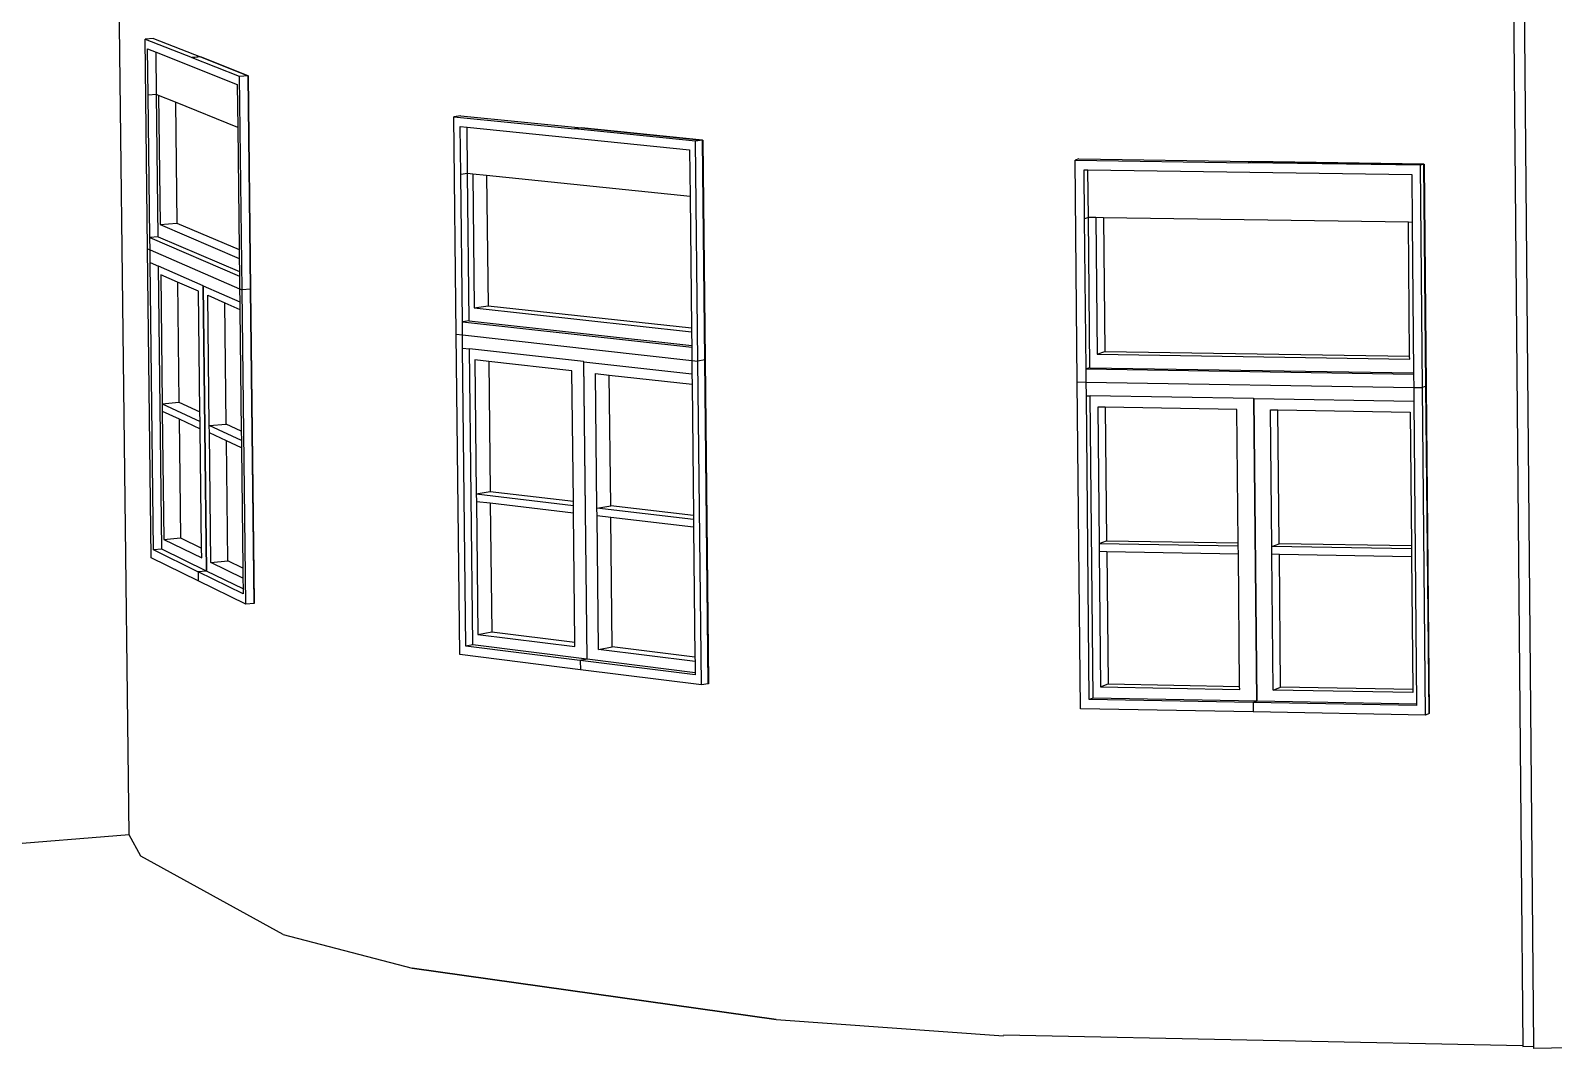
# Model space of a CAD drawing. Extents: x -106 to 80, y -44 to 65.
# Drawn here: x -89.94 to -65.61, y -42.07 to -25.8 of the extents above; entities that cross this region are included whole.
import ezdxf

# ---------------------------------------------------------------- set-up
doc = ezdxf.new("R2010")
doc.units = 0
doc.layers.get('0').update_dxf_attribs({"linetype": 'CONTINUOUS'})

msp = doc.modelspace()

# ---------------------------------------------------------------- linework, layer by layer
for p, q in [((-88.364, -38.659), (-88.72, -8.688)), ((-65.929, -42.034), (-66.216, -9.707)), ((-66.315, -18.519), (-66.106, -42.037)), ((-87.977, -25.932), (-88.111, -25.943)), ((-88.072, -29.293), (-88.111, -25.943)), ((-88.111, -25.943), (-87.361, -26.239)), ((-87.977, -25.932), (-87.226, -26.229)), ((-88.062, -26.841), (-88.071, -26.1)), ((-88.071, -26.1), (-87.936, -26.154)), ((-87.928, -26.83), (-87.936, -26.154)), ((-87.936, -26.154), (-86.64, -26.668)), ((-87.226, -26.229), (-87.361, -26.239)), ((-87.226, -26.229), (-87.361, -26.24)), ((-87.361, -26.24), (-87.361, -26.239)), ((-86.603, -26.539), (-87.361, -26.24)), ((-87.226, -26.229), (-86.467, -26.528)), ((-87.226, -26.229), (-87.226, -26.229)), ((-86.467, -26.528), (-87.226, -26.229)), ((-86.64, -26.668), (-86.632, -27.354)), ((-86.467, -26.528), (-86.603, -26.539)), ((-86.563, -29.948), (-86.603, -26.539)), ((-86.467, -26.528), (-86.466, -26.529)), ((-86.467, -26.528), (-86.467, -26.528)), ((-86.467, -26.528), (-86.467, -26.528)), ((-86.467, -26.528), (-86.467, -26.528)), ((-86.427, -29.936), (-86.467, -26.528)), ((-86.466, -26.529), (-86.426, -29.937)), ((-87.928, -26.83), (-88.062, -26.841)), ((-88.035, -29.111), (-88.062, -26.841)), ((-87.896, -26.843), (-87.928, -26.83)), ((-87.901, -29.1), (-87.928, -26.83)), ((-87.896, -26.843), (-87.872, -28.905)), ((-87.626, -26.952), (-87.896, -26.843)), ((-87.626, -26.952), (-87.604, -28.882)), ((-86.632, -27.354), (-87.626, -26.952)), ((-83.069, -27.167), (-83.18, -27.184)), ((-83.141, -30.658), (-83.18, -27.184)), ((-83.18, -27.184), (-81.253, -27.379)), ((-83.069, -27.167), (-81.142, -27.362)), ((-86.632, -27.354), (-86.609, -29.307)), ((-83.07, -28.109), (-83.079, -27.341)), ((-83.079, -27.341), (-82.968, -27.352)), ((-82.96, -28.092), (-82.968, -27.352)), ((-82.968, -27.352), (-79.415, -27.713)), ((-81.142, -27.362), (-81.253, -27.379)), ((-81.142, -27.362), (-81.253, -27.379)), ((-79.318, -27.574), (-81.253, -27.379)), ((-81.253, -27.379), (-81.253, -27.379)), ((-81.142, -27.362), (-79.208, -27.557)), ((-79.208, -27.558), (-81.142, -27.362)), ((-81.142, -27.362), (-81.142, -27.362)), ((-79.415, -27.713), (-79.407, -28.46)), ((-79.208, -27.558), (-79.318, -27.574)), ((-79.281, -31.087), (-79.318, -27.574)), ((-79.208, -27.558), (-79.208, -27.557)), ((-79.208, -27.558), (-79.208, -27.557)), ((-79.208, -27.557), (-79.208, -27.557)), ((-79.208, -27.557), (-79.205, -27.558)), ((-79.171, -31.069), (-79.208, -27.558)), ((-79.205, -27.558), (-79.167, -31.069)), ((-73.196, -27.858), (-73.257, -27.878)), ((-73.257, -27.878), (-70.493, -27.918)), ((-73.222, -31.421), (-73.257, -27.878)), ((-73.196, -27.858), (-70.433, -27.899)), ((-70.433, -27.899), (-70.493, -27.918)), ((-70.493, -27.918), (-70.493, -27.918)), ((-70.433, -27.899), (-70.493, -27.918)), ((-67.742, -27.959), (-70.493, -27.918)), ((-70.433, -27.899), (-67.684, -27.939)), ((-67.684, -27.939), (-70.433, -27.899)), ((-70.433, -27.899), (-70.433, -27.899)), ((-67.684, -27.939), (-67.742, -27.959)), ((-67.71, -31.511), (-67.742, -27.959)), ((-67.684, -27.939), (-67.684, -27.939)), ((-67.684, -27.939), (-67.683, -27.939)), ((-67.684, -27.939), (-67.683, -27.939)), ((-67.652, -31.489), (-67.684, -27.939)), ((-67.683, -27.939), (-67.679, -27.939)), ((-67.679, -27.939), (-67.647, -31.489)), ((-82.96, -28.092), (-83.07, -28.109)), ((-83.044, -30.463), (-83.07, -28.109)), ((-82.878, -28.1), (-82.96, -28.092)), ((-82.933, -30.445), (-82.96, -28.092)), ((-82.878, -28.1), (-82.854, -30.238)), ((-82.656, -28.123), (-82.878, -28.1)), ((-82.656, -28.123), (-82.633, -30.203)), ((-79.407, -28.46), (-82.656, -28.123)), ((-73.105, -28.813), (-73.113, -28.03)), ((-73.113, -28.03), (-73.051, -28.031)), ((-73.044, -28.793), (-73.051, -28.031)), ((-73.051, -28.031), (-67.879, -28.107)), ((-67.879, -28.107), (-67.872, -28.871)), ((-79.407, -28.46), (-79.384, -30.559)), ((-87.872, -28.905), (-87.604, -28.882)), ((-87.872, -28.905), (-86.608, -29.448)), ((-87.604, -28.882), (-86.609, -29.307)), ((-73.044, -28.793), (-73.105, -28.813)), ((-73.081, -31.214), (-73.105, -28.813)), ((-72.926, -28.795), (-73.044, -28.793)), ((-73.02, -31.193), (-73.044, -28.793)), ((-72.926, -28.795), (-72.905, -30.975)), ((-72.804, -28.797), (-72.926, -28.795)), ((-72.804, -28.797), (-72.783, -30.933)), ((-67.932, -28.87), (-72.804, -28.797)), ((-67.872, -28.871), (-67.932, -28.87)), ((-67.913, -31.01), (-67.932, -28.87)), ((-67.872, -28.871), (-67.851, -31.276)), ((-87.901, -29.1), (-88.035, -29.111)), ((-88.033, -29.309), (-88.035, -29.111)), ((-88.035, -29.111), (-86.604, -29.73)), ((-87.901, -29.1), (-86.605, -29.659)), ((-88.013, -34.229), (-88.072, -29.293)), ((-88.072, -29.293), (-88.033, -29.309)), ((-88.031, -29.514), (-88.033, -29.309)), ((-88.033, -29.309), (-86.602, -29.932)), ((-86.609, -29.307), (-86.608, -29.448)), ((-87.976, -34.106), (-88.031, -29.514)), ((-88.031, -29.514), (-87.896, -29.573)), ((-87.842, -34.093), (-87.896, -29.573)), ((-87.185, -29.884), (-87.896, -29.573)), ((-86.608, -29.448), (-86.605, -29.659)), ((-86.605, -29.659), (-86.604, -29.73)), ((-87.862, -29.707), (-87.838, -31.771)), ((-87.593, -29.825), (-87.862, -29.707)), ((-87.593, -29.825), (-87.57, -31.746)), ((-87.257, -29.972), (-87.593, -29.825)), ((-87.185, -29.884), (-87.132, -34.442)), ((-87.185, -29.884), (-87.183, -29.885)), ((-87.13, -34.443), (-87.183, -29.885)), ((-87.183, -29.885), (-86.6, -30.14)), ((-86.604, -29.73), (-86.602, -29.932)), ((-87.235, -31.901), (-87.257, -29.972)), ((-87.086, -32.119), (-87.11, -30.037)), ((-87.11, -30.037), (-86.839, -30.156)), ((-86.816, -32.094), (-86.839, -30.156)), ((-86.839, -30.156), (-86.598, -30.261)), ((-86.602, -29.932), (-86.563, -29.948)), ((-86.602, -29.932), (-86.6, -30.14)), ((-86.6, -30.14), (-86.598, -30.261)), ((-86.427, -29.936), (-86.563, -29.948)), ((-86.505, -34.973), (-86.563, -29.948)), ((-86.427, -29.936), (-86.426, -29.937)), ((-86.369, -34.959), (-86.427, -29.936)), ((-86.426, -29.937), (-86.368, -34.943)), ((-86.598, -30.261), (-86.576, -32.205)), ((-82.854, -30.238), (-82.633, -30.203)), ((-82.854, -30.238), (-79.384, -30.62)), ((-82.633, -30.203), (-79.384, -30.559)), ((-82.933, -30.445), (-83.044, -30.463)), ((-83.044, -30.463), (-79.381, -30.868)), ((-83.042, -30.669), (-83.044, -30.463)), ((-82.933, -30.445), (-79.381, -30.838)), ((-79.384, -30.559), (-79.384, -30.62)), ((-79.384, -30.62), (-79.381, -30.838)), ((-83.141, -30.658), (-83.042, -30.669)), ((-83.084, -35.777), (-83.141, -30.658)), ((-83.039, -30.881), (-83.042, -30.669)), ((-83.042, -30.669), (-79.379, -31.076)), ((-82.986, -35.642), (-83.039, -30.881)), ((-83.039, -30.881), (-82.928, -30.894)), ((-82.876, -35.622), (-82.928, -30.894)), ((-81.107, -31.097), (-82.928, -30.894)), ((-79.381, -30.838), (-79.381, -30.868)), ((-79.381, -30.868), (-79.379, -31.076)), ((-82.845, -31.069), (-82.821, -33.209)), ((-82.623, -31.094), (-82.845, -31.069)), ((-82.623, -31.094), (-82.6, -33.17)), ((-81.293, -31.244), (-82.623, -31.094)), ((-81.107, -31.097), (-81.055, -35.85)), ((-81.107, -31.097), (-81.102, -31.098)), ((-81.05, -35.851), (-81.102, -31.098)), ((-81.102, -31.098), (-79.376, -31.291)), ((-79.379, -31.076), (-79.376, -31.291)), ((-79.379, -31.076), (-79.281, -31.087)), ((-79.171, -31.069), (-79.281, -31.087)), ((-79.226, -36.263), (-79.281, -31.087)), ((-79.116, -36.243), (-79.171, -31.069)), ((-79.171, -31.069), (-79.167, -31.069)), ((-79.167, -31.069), (-79.113, -36.225)), ((-72.905, -30.975), (-72.783, -30.933)), ((-72.905, -30.975), (-67.912, -31.055)), ((-72.783, -30.933), (-67.913, -31.01)), ((-67.912, -31.055), (-67.913, -31.01)), ((-81.27, -33.328), (-81.293, -31.244)), ((-80.894, -33.437), (-80.918, -31.286)), ((-80.918, -31.286), (-80.697, -31.311)), ((-80.674, -33.398), (-80.697, -31.311)), ((-80.697, -31.311), (-79.375, -31.459)), ((-79.376, -31.291), (-79.375, -31.459)), ((-73.02, -31.193), (-73.081, -31.214)), ((-73.081, -31.214), (-67.85, -31.298)), ((-73.079, -31.424), (-73.081, -31.214)), ((-73.02, -31.193), (-67.851, -31.276)), ((-67.851, -31.276), (-67.85, -31.298)), ((-67.85, -31.298), (-67.848, -31.508)), ((-79.375, -31.459), (-79.352, -33.555)), ((-73.171, -36.644), (-73.222, -31.421)), ((-73.222, -31.421), (-73.079, -31.424)), ((-73.077, -31.641), (-73.079, -31.424)), ((-73.079, -31.424), (-67.848, -31.508)), ((-67.848, -31.508), (-67.71, -31.511)), ((-67.848, -31.508), (-67.847, -31.726)), ((-67.652, -31.489), (-67.71, -31.511)), ((-67.662, -36.745), (-67.71, -31.511)), ((-67.652, -31.489), (-67.647, -31.489)), ((-67.604, -36.721), (-67.652, -31.489)), ((-67.647, -31.489), (-67.599, -36.703)), ((-87.838, -31.771), (-87.57, -31.746)), ((-87.838, -31.771), (-87.837, -31.887)), ((-87.838, -31.771), (-87.233, -32.051)), ((-87.57, -31.746), (-87.235, -31.901)), ((-73.03, -36.496), (-73.077, -31.641)), ((-73.077, -31.641), (-73.016, -31.642)), ((-72.969, -36.472), (-73.016, -31.642)), ((-70.405, -31.684), (-73.016, -31.642)), ((-72.896, -31.822), (-72.875, -34.003)), ((-72.774, -31.824), (-72.896, -31.822)), ((-72.774, -31.824), (-72.753, -33.958)), ((-70.671, -31.859), (-72.774, -31.824)), ((-70.651, -33.994), (-70.671, -31.859)), ((-70.405, -31.684), (-70.359, -36.52)), ((-70.405, -31.684), (-70.397, -31.684)), ((-70.351, -36.52), (-70.397, -31.684)), ((-70.397, -31.684), (-67.847, -31.726)), ((-70.115, -34.051), (-70.135, -31.867)), ((-70.135, -31.867), (-70.016, -31.869)), ((-67.847, -31.726), (-67.802, -36.567)), ((-87.837, -31.887), (-87.812, -33.938)), ((-87.837, -31.887), (-87.567, -32.012)), ((-87.567, -32.012), (-87.544, -33.912)), ((-87.567, -32.012), (-87.231, -32.168)), ((-87.233, -32.051), (-87.235, -31.901)), ((-87.231, -32.168), (-87.233, -32.051)), ((-87.086, -32.119), (-86.816, -32.094)), ((-86.576, -32.205), (-86.816, -32.094)), ((-69.996, -34.005), (-70.016, -31.869)), ((-70.016, -31.869), (-67.905, -31.904)), ((-67.905, -31.904), (-67.885, -34.042)), ((-87.209, -34.076), (-87.231, -32.168)), ((-87.085, -32.236), (-87.086, -32.119)), ((-86.574, -32.356), (-87.086, -32.119)), ((-87.06, -34.306), (-87.085, -32.236)), ((-86.813, -32.362), (-87.085, -32.236)), ((-86.576, -32.205), (-86.574, -32.356)), ((-86.791, -34.279), (-86.813, -32.362)), ((-86.572, -32.474), (-86.813, -32.362)), ((-86.574, -32.356), (-86.572, -32.474)), ((-86.572, -32.474), (-86.55, -34.396)), ((-82.821, -33.209), (-82.6, -33.17)), ((-82.821, -33.209), (-81.269, -33.393)), ((-82.821, -33.209), (-82.82, -33.329)), ((-82.6, -33.17), (-81.27, -33.328)), ((-81.269, -33.393), (-81.27, -33.328)), ((-82.82, -33.329), (-82.796, -35.455)), ((-82.82, -33.329), (-82.598, -33.355)), ((-82.598, -33.355), (-82.575, -35.415)), ((-82.598, -33.355), (-81.268, -33.514)), ((-81.268, -33.514), (-81.269, -33.393)), ((-81.245, -35.581), (-81.268, -33.514)), ((-80.894, -33.437), (-80.674, -33.398)), ((-79.352, -33.62), (-80.894, -33.437)), ((-80.893, -33.558), (-80.894, -33.437)), ((-80.87, -35.696), (-80.893, -33.558)), ((-80.672, -33.585), (-80.893, -33.558)), ((-79.352, -33.555), (-80.674, -33.398)), ((-79.352, -33.555), (-79.352, -33.62)), ((-80.65, -35.656), (-80.672, -33.585)), ((-79.35, -33.742), (-80.672, -33.585)), ((-79.352, -33.62), (-79.35, -33.742)), ((-79.35, -33.742), (-79.328, -35.821)), ((-87.812, -33.938), (-87.544, -33.912)), ((-87.812, -33.938), (-87.207, -34.234)), ((-87.544, -33.912), (-87.209, -34.076)), ((-72.875, -34.003), (-72.753, -33.958)), ((-72.875, -34.003), (-70.65, -34.042)), ((-72.875, -34.003), (-72.874, -34.126)), ((-72.753, -33.958), (-70.651, -33.994)), ((-70.65, -34.042), (-70.651, -33.994)), ((-70.649, -34.165), (-70.65, -34.042)), ((-70.115, -34.051), (-69.996, -34.005)), ((-70.114, -34.174), (-70.115, -34.051)), ((-67.885, -34.089), (-70.115, -34.051)), ((-67.885, -34.042), (-69.996, -34.005)), ((-67.885, -34.042), (-67.885, -34.089)), ((-87.263, -34.599), (-88.013, -34.229)), ((-87.842, -34.093), (-87.976, -34.106)), ((-87.267, -34.455), (-87.976, -34.106)), ((-87.132, -34.442), (-87.842, -34.093)), ((-87.207, -34.234), (-87.209, -34.076)), ((-87.06, -34.306), (-86.791, -34.279)), ((-86.55, -34.396), (-86.791, -34.279)), ((-72.874, -34.126), (-72.853, -36.294)), ((-72.874, -34.126), (-72.752, -34.128)), ((-72.752, -34.128), (-72.731, -36.246)), ((-72.752, -34.128), (-70.649, -34.165)), ((-70.629, -36.285), (-70.649, -34.165)), ((-70.093, -36.345), (-70.114, -34.174)), ((-69.994, -34.176), (-70.114, -34.174)), ((-69.975, -36.297), (-69.994, -34.176)), ((-67.884, -34.213), (-69.994, -34.176)), ((-67.885, -34.089), (-67.884, -34.213)), ((-67.884, -34.213), (-67.864, -36.335)), ((-87.132, -34.442), (-87.267, -34.455)), ((-87.265, -34.456), (-87.267, -34.455)), ((-87.13, -34.443), (-87.265, -34.456)), ((-86.545, -34.809), (-87.265, -34.456)), ((-87.265, -34.456), (-87.263, -34.599)), ((-87.13, -34.443), (-87.132, -34.442)), ((-86.546, -34.729), (-87.13, -34.443)), ((-86.548, -34.556), (-87.06, -34.306)), ((-86.55, -34.396), (-86.548, -34.556)), ((-86.505, -34.973), (-87.263, -34.599)), ((-86.548, -34.556), (-86.546, -34.729)), ((-86.546, -34.729), (-86.545, -34.809)), ((-86.369, -34.959), (-86.505, -34.973)), ((-86.369, -34.959), (-86.368, -34.943)), ((-86.368, -34.96), (-86.369, -34.959)), ((-86.369, -34.959), (-86.369, -34.959)), ((-86.368, -34.943), (-86.368, -34.96)), ((-82.796, -35.455), (-82.575, -35.415)), ((-82.796, -35.455), (-81.245, -35.65)), ((-82.575, -35.415), (-81.245, -35.581)), ((-82.876, -35.622), (-82.986, -35.642)), ((-81.165, -35.871), (-82.986, -35.642)), ((-81.055, -35.85), (-82.876, -35.622)), ((-81.245, -35.65), (-81.245, -35.581)), ((-80.87, -35.696), (-80.65, -35.656)), ((-79.327, -35.889), (-80.87, -35.696)), ((-79.328, -35.821), (-80.65, -35.656)), ((-81.158, -36.02), (-83.084, -35.777)), ((-81.055, -35.85), (-81.165, -35.871)), ((-81.16, -35.872), (-81.165, -35.871)), ((-81.05, -35.851), (-81.16, -35.872)), ((-81.16, -35.872), (-81.158, -36.02)), ((-79.325, -36.102), (-81.16, -35.872)), ((-81.05, -35.851), (-81.055, -35.85)), ((-79.326, -36.068), (-81.05, -35.851)), ((-79.328, -35.821), (-79.327, -35.889)), ((-79.327, -35.889), (-79.326, -36.068)), ((-79.226, -36.263), (-81.158, -36.02)), ((-79.326, -36.068), (-79.325, -36.102)), ((-79.116, -36.243), (-79.226, -36.263)), ((-79.116, -36.243), (-79.113, -36.225)), ((-79.112, -36.243), (-79.116, -36.243)), ((-79.116, -36.243), (-79.116, -36.243)), ((-79.113, -36.225), (-79.112, -36.243)), ((-72.853, -36.294), (-72.731, -36.246)), ((-72.731, -36.246), (-70.629, -36.285)), ((-72.969, -36.472), (-73.03, -36.496)), ((-70.359, -36.52), (-72.969, -36.472)), ((-72.853, -36.294), (-70.628, -36.335)), ((-70.628, -36.335), (-70.629, -36.285)), ((-70.093, -36.345), (-69.975, -36.297)), ((-67.864, -36.385), (-70.093, -36.345)), ((-67.864, -36.335), (-69.975, -36.297)), ((-67.864, -36.335), (-67.864, -36.385)), ((-70.41, -36.694), (-73.171, -36.644)), ((-70.419, -36.544), (-73.03, -36.496)), ((-70.359, -36.52), (-70.419, -36.544)), ((-70.411, -36.544), (-70.419, -36.544)), ((-70.351, -36.52), (-70.411, -36.544)), ((-67.802, -36.592), (-70.411, -36.544)), ((-70.411, -36.544), (-70.41, -36.694)), ((-67.662, -36.745), (-70.41, -36.694)), ((-70.351, -36.52), (-70.359, -36.52)), ((-67.802, -36.567), (-70.351, -36.52)), ((-67.802, -36.567), (-67.802, -36.592)), ((-67.604, -36.721), (-67.662, -36.745)), ((-67.604, -36.721), (-67.599, -36.703)), ((-67.599, -36.721), (-67.604, -36.721)), ((-67.604, -36.721), (-67.604, -36.721)), ((-67.599, -36.703), (-67.599, -36.721)), ((-88.364, -38.659), (-91.796, -38.935)), ((-88.182, -38.998), (-88.364, -38.659)), ((-88.182, -38.998), (-88.364, -38.659)), ((-85.905, -40.251), (-88.182, -38.998)), ((-85.905, -40.251), (-83.845, -40.788)), ((-78.033, -41.609), (-83.845, -40.788)), ((-83.845, -40.788), (-78.034, -41.609)), ((-78.033, -41.609), (-74.399, -41.867)), ((-66.106, -42.029), (-74.399, -41.859)), ((-74.399, -41.859), (-74.399, -41.859)), ((-66.106, -42.037), (-65.929, -42.034)), ((-63.526, -42.03), (-65.929, -42.072)), ((-65.929, -42.072), (-65.929, -42.034))]:
    msp.add_line(p, q)

doc.saveas('drawing.dxf')
